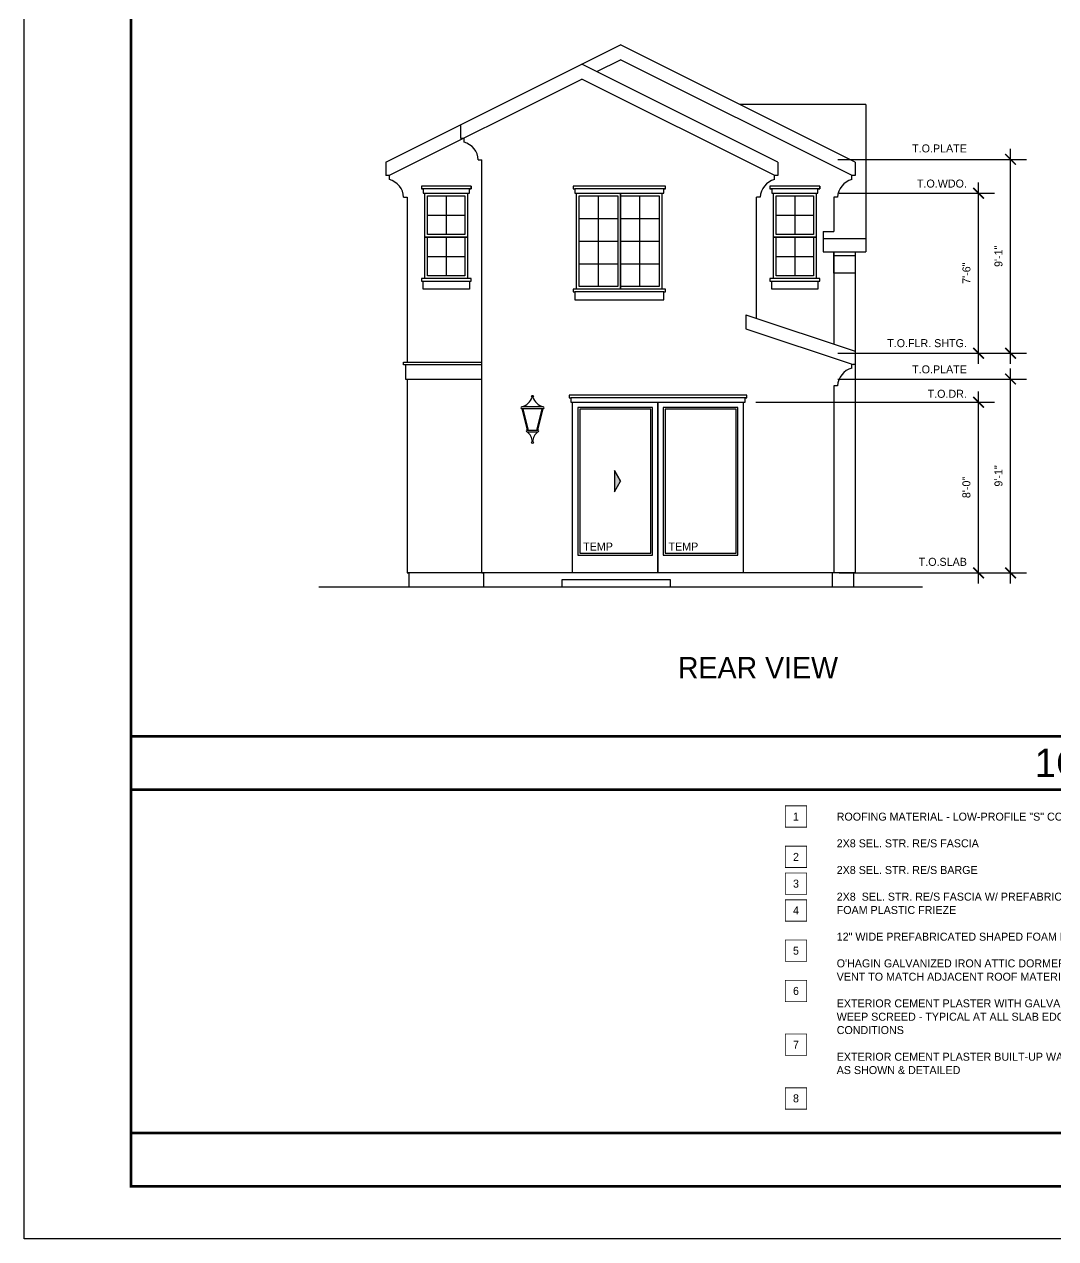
# Model space of a CAD drawing. Extents: x -5023 to 1783, y -1938 to 0.
# Drawn here: x -1728 to -1148, y -1152 to -469 of the extents above; entities that cross this region are included whole.
import ezdxf

# ---------------------------------------------------------------- set-up
doc = ezdxf.new("R2010")
doc.units = 0
doc.header["$LTSCALE"] = 48
doc.header["$MEASUREMENT"] = 0
doc.header["$PDMODE"] = 3
doc.header["$PDSIZE"] = -2
doc.layers.get('0').update_dxf_attribs({"linetype": 'CONTINUOUS'})
doc.layers.get('DEFPOINTS').update_dxf_attribs({"linetype": 'CONTINUOUS'})
for name, color, linetype in [('1EL-7', 7, 'CONTINUOUS'), ('A-DIMS', 3, 'CONTINUOUS'), ('A-ELEV-WDO', 161, 'CONTINUOUS'), ('A-ELEVATION', 7, 'CONTINUOUS'), ('A-EXT ELEV', 7, 'CONTINUOUS'), ('A-EXT ELEV CORBELS', 3, 'CONTINUOUS'), ('A-EXT ELEV DR-WDO', 240, 'CONTINUOUS'), ('A-EXT ELEV TRIM', 42, 'CONTINUOUS'), ('A-SYM-TEXT', 3, 'CONTINUOUS'), ('A-SYMTEXT', 2, 'CONTINUOUS'), ('A-TEXT', 3, 'CONTINUOUS'), ('EL-BASE', 1, 'CONTINUOUS')]:
    doc.layers.add(name, color=color, linetype=linetype)
doc.layers.add('24X36TB', color=7, linetype='CONTINUOUS', lineweight=30)
doc.styles.get("Standard").update_dxf_attribs({"font": 'ERASMD.TTF', "height": 4.5})
doc.dimstyles.new('ARCHITECTURE', dxfattribs={"dimscale": 48, "dimtxt": 0.18, "dimasz": 0.125, "dimexe": 0.1875, "dimexo": 0.0625, "dimgap": 0.09375, "dimtad": 1, "dimdec": 4, "dimzin": 3, "dimdsep": 46, "dimlunit": 4, "dimtxsty": 'Standard', "dimblk1": 'ARCHTICK', "dimblk2": 'ARCHTICK', "dimsah": 1, "dimcen": 0.09375, "dimdle": 0.125, "dimclrd": 1, "dimclre": 1, "dimclrt": 3, "dimadec": 0, "dimazin": 0, "dimtfac": 1, "dimtdec": 4, "dimtofl": 0, "dimtmove": 2, "dimatfit": 3, "dimldrblk": 'ARCHTICK', "dimfxl": 1, "dimfrac": 2, "dimtolj": 1, "dimtzin": 0, "dimarcsym": 0})

# ---------------------------------------------------------------- blocks, each defined once
blk = doc.blocks.new('A$C06A91398')
at = {"layer": '24X36TB'}
blk.add_lwpolyline([(-1115.88, 1085.14), (612.12, 1085.14), (612.12, -66.86), (-1115.88, -66.86)], close=True, dxfattribs=at)
at = {"layer": '24X36TB', "const_width": 1.5}
blk.add_lwpolyline([(420.62, -37.36), (420.62, 1055.64), (-1055.88, 1055.64), (-1055.88, -37.36)], close=True, dxfattribs=at)
blk = doc.blocks.new('window_direction')
at = {"layer": 'A-SYMTEXT'}
blk.add_hatch(color=256, dxfattribs=at).paths.add_polyline_path([(6, 0), (0, 3.32), (-6, 0)])
at = {"layer": 'A-SYMTEXT', "color": 7}
blk.add_line((-6, 0), (0, 3.32), dxfattribs=at)
at = {"layer": 'A-SYMTEXT'}
blk.add_lwpolyline([(0, 3.32), (-6, 0), (6, 0)], close=True, dxfattribs=at)
blk = doc.blocks.new('_ARCHTICK')
at = {"color": 0, "linetype": 'ByBlock', "const_width": 0.15}
blk.add_lwpolyline([(-0.5, -0.5), (0.5, 0.5)], dxfattribs=at)
blk = doc.blocks.new('*D90')
at = {"layer": 'A-DIMS', "color": 1, "lineweight": -2}
for p, q in [((-1270.56, -668.53), (-1164.38, -668.53)), ((-1173.38, -783.5), (-1173.38, -662.53)), ((-1269.69, -777.5), (-1164.38, -777.5))]:
    blk.add_line(p, q, dxfattribs=at)
at = {"layer": 'DEFPOINTS', "color": 0}
for p in [(-1273.56, -668.53), (-1173.38, -668.53), (-1272.69, -777.5)]:
    blk.add_point(p, dxfattribs=at)
at = {"layer": 'A-DIMS', "color": 1, "lineweight": -2, "xscale": 6, "yscale": 6, "zscale": 6}
for p, rotation in [((-1173.38, -668.53), 90), ((-1173.38, -777.5), 270)]:
    blk.add_blockref('_ARCHTICK', p, dxfattribs=dict(at, rotation=rotation))
at = {"layer": 'A-DIMS', "color": 3, "insert": (-1180.17, -723.02), "char_height": 4.5, "attachment_point": 5, "rotation": 90}
blk.add_mtext('\\A1;9\'-1"', dxfattribs=at)
blk = doc.blocks.new('*D91')
at = {"layer": 'A-DIMS', "color": 1, "lineweight": -2}
for p, q in [((-1173.38, -660), (-1173.38, -539)), ((-1270.56, -545), (-1164.38, -545)), ((-1270.56, -654), (-1164.38, -654))]:
    blk.add_line(p, q, dxfattribs=at)
at = {"layer": 'DEFPOINTS', "color": 0}
for p in [(-1273.56, -545), (-1173.38, -545), (-1273.56, -654)]:
    blk.add_point(p, dxfattribs=at)
at = {"layer": 'A-DIMS', "color": 1, "lineweight": -2, "xscale": 6, "yscale": 6, "zscale": 6}
for p, rotation in [((-1173.38, -545), 90), ((-1173.38, -654), 270)]:
    blk.add_blockref('_ARCHTICK', p, dxfattribs=dict(at, rotation=rotation))
at = {"layer": 'A-DIMS', "color": 3, "insert": (-1180.17, -599.5), "char_height": 4.5, "attachment_point": 5, "rotation": 90}
blk.add_mtext('\\A1;9\'-1"', dxfattribs=at)
blk = doc.blocks.new('*D92')
at = {"layer": 'A-DIMS', "color": 1, "lineweight": -2}
for p, q in [((-1191.38, -783.5), (-1191.38, -675.5)), ((-1316.69, -681.5), (-1182.38, -681.5)), ((-1269.69, -777.5), (-1182.38, -777.5))]:
    blk.add_line(p, q, dxfattribs=at)
at = {"layer": 'DEFPOINTS', "color": 0}
for p in [(-1319.69, -681.5), (-1191.38, -681.5), (-1272.69, -777.5)]:
    blk.add_point(p, dxfattribs=at)
at = {"layer": 'A-DIMS', "color": 1, "lineweight": -2, "xscale": 6, "yscale": 6, "zscale": 6}
for p, rotation in [((-1191.38, -681.5), 90), ((-1191.38, -777.5), 270)]:
    blk.add_blockref('_ARCHTICK', p, dxfattribs=dict(at, rotation=rotation))
at = {"layer": 'A-DIMS', "color": 3, "insert": (-1198.2, -729.5), "char_height": 4.5, "attachment_point": 5, "rotation": 90}
blk.add_mtext('\\A1;8\'-0"', dxfattribs=at)
blk = doc.blocks.new('*D93')
at = {"layer": 'A-DIMS', "color": 1, "lineweight": -2}
for p, q in [((-1191.38, -660), (-1191.38, -558)), ((-1269.69, -564), (-1182.38, -564)), ((-1269.69, -654), (-1182.38, -654))]:
    blk.add_line(p, q, dxfattribs=at)
at = {"layer": 'DEFPOINTS', "color": 0}
for p in [(-1272.69, -564), (-1191.38, -564), (-1272.69, -654)]:
    blk.add_point(p, dxfattribs=at)
at = {"layer": 'A-DIMS', "color": 1, "lineweight": -2, "xscale": 6, "yscale": 6, "zscale": 6}
for p, rotation in [((-1191.38, -564), 90), ((-1191.38, -654), 270)]:
    blk.add_blockref('_ARCHTICK', p, dxfattribs=dict(at, rotation=rotation))
at = {"layer": 'A-DIMS', "color": 3, "insert": (-1198.17, -609), "char_height": 4.5, "attachment_point": 5, "rotation": 90}
blk.add_mtext('\\A1;7\'-6"', dxfattribs=at)

msp = doc.modelspace()

# ---------------------------------------------------------------- linework, layer by layer
at = {"layer": '1EL-7'}
for p, q in [((-1472.68578, -545.28899), (-1470.68623, -545.28899)), ((-1514.68578, -566.28899), (-1512.68623, -566.28899)), ((-1314.18669, -566.28899), (-1316.18623, -566.28899)), ((-1270.68669, -566.28899), (-1272.68623, -566.28899)), ((-1270.68669, -672.34348), (-1272.68623, -672.34348))]:
    msp.add_line(p, q, dxfattribs=at)
at = {"layer": '24X36TB', "const_width": 1.5}
for points in [[(-1668, -869.5), (-1074, -869.5), (-191.5, -869.5)], [(-1668, -899.5), (-1074, -899.5), (-191.5, -899.5)], [(-1668, -1092.5), (-1074, -1092.5), (-191.5, -1092.5)]]:
    msp.add_lwpolyline(points, dxfattribs=at)
at = {"layer": 'A-ELEV-WDO'}
for points in [[(-1419.68623, -681.5), (-1371.68623, -681.5), (-1371.68623, -777.5), (-1419.68623, -777.5)], [(-1371.68623, -681.5), (-1323.68623, -681.5), (-1323.68623, -777.5), (-1371.68623, -777.5)], [(-1374.68623, -684.5), (-1416.68623, -684.5), (-1416.68623, -767.5), (-1374.68623, -767.5)], [(-1375.68623, -685.5), (-1415.68623, -685.5), (-1415.68623, -766.5), (-1375.68623, -766.5)], [(-1326.68623, -684.5), (-1368.68623, -684.5), (-1368.68623, -767.5), (-1326.68623, -767.5)], [(-1327.68623, -685.5), (-1367.68623, -685.5), (-1367.68623, -766.5), (-1327.68623, -766.5)]]:
    msp.add_lwpolyline(points, close=True, dxfattribs=at)
at = {"layer": 'A-ELEVATION'}
for p, q in [((-1364.56972, -781.5), (-1425.69809, -781.5)), ((-1364.56972, -785.5), (-1364.56972, -781.5))]:
    msp.add_line(p, q, dxfattribs=at)
at = {"layer": 'A-ELEVATION', "ltscale": 48}
msp.add_line((-1425.69809, -781.5), (-1425.69809, -785.5), dxfattribs=at)
at = {"layer": 'A-EXT ELEV'}
for p, q in [((-1524.68623, -546.52786), (-1392.68623, -480.52786)), ((-1260.68623, -546.52786), (-1392.68623, -480.52786)), ((-1304.18623, -546.52786), (-1414.43623, -491.40286)), ((-1406.05098, -495.59549), (-1392.68623, -488.91312)), ((-1262.45674, -554.02786), (-1392.68623, -488.91312)), ((-1522.68578, -553.91289), (-1414.43623, -499.78812)), ((-1305.95674, -554.02786), (-1414.43623, -499.78812)), ((-1254.68623, -514.125), (-1325.49196, -514.125)), ((-1254.68623, -514.125), (-1254.68623, -597)), ((-1482.68623, -525.52786), (-1482.68623, -533.02786)), ((-1482.68623, -533.02786), (-1480.91572, -533.02786)), ((-1480.68578, -535.28899), (-1480.68578, -532.91289)), ((-1470.68623, -777.5), (-1470.68623, -545.28899)), ((-1524.68623, -546.52786), (-1524.68623, -554.02786)), ((-1304.18623, -546.52786), (-1304.18623, -554.02786)), ((-1260.68623, -546.52786), (-1260.68623, -554.02786)), ((-1522.91572, -554.02786), (-1524.68623, -554.02786)), ((-1522.68578, -556.28899), (-1522.68578, -553.91289)), ((-1306.18669, -556.28899), (-1306.18669, -553.91289)), ((-1304.18623, -554.02786), (-1305.95674, -554.02786)), ((-1262.68669, -556.28899), (-1262.68669, -553.91289)), ((-1260.68623, -554.02786), (-1262.45674, -554.02786)), ((-1512.68623, -566.28899), (-1512.68623, -659)), ((-1316.18623, -634.34211), (-1316.18623, -566.28899)), ((-1272.68623, -566.28899), (-1272.68623, -585.49863)), ((-1278.68623, -585.49863), (-1278.68623, -597)), ((-1278.68623, -585.49863), (-1272.68623, -585.49863)), ((-1278.68623, -589.5), (-1254.68623, -589.5)), ((-1278.68623, -597), (-1254.68623, -597)), ((-1272.68623, -597), (-1272.68623, -648.84211)), ((-1260.68623, -597), (-1260.68623, -777.5)), ((-1322.18623, -632.34348), (-1322.18623, -640.24917)), ((-1322.18623, -632.34348), (-1260.68623, -652.84348)), ((-1322.18623, -640.24917), (-1261.90332, -660.34348)), ((-1260.68623, -652.84348), (-1260.68623, -660.34348)), ((-1262.68669, -662.34348), (-1262.68669, -660.08236)), ((-1260.68623, -660.34348), (-1261.90332, -660.34348)), ((-1512.68623, -668.5), (-1512.68623, -777.5)), ((-1272.68623, -672.34348), (-1272.68623, -777.5)), ((-1260.68623, -777.5), (-1512.68623, -777.5)), ((-1512.68623, -777.5), (-1511.68623, -777.5)), ((-1511.68623, -777.5), (-1511.68623, -785.5)), ((-1470.68623, -777.5), (-1469.68623, -777.5)), ((-1469.68623, -777.5), (-1469.68623, -785.5)), ((-1272.68623, -777.5), (-1273.68213, -777.59054)), ((-1273.68213, -777.59054), (-1273.68213, -785.5)), ((-1260.68623, -777.5), (-1261.68213, -777.59054)), ((-1261.68213, -777.59054), (-1261.68213, -785.5)), ((-1222.87256, -785.5), (-1562.38423, -785.5))]:
    msp.add_line(p, q, dxfattribs=at)
for centre, start, end in [((-1483.73483, -545.92823), 3.31116534, 74.00845117), ((-1525.73483, -566.92823), 3.31116534, 74.00845117), ((-1303.13763, -566.92823), 105.99154883, 176.68883466), ((-1259.63763, -566.92823), 105.99154883, 176.68883466), ((-1259.63763, -672.98273), 105.99154883, 176.68883466)]:
    msp.add_arc(centre, 11.06753, start, end, dxfattribs=at)
at = {"layer": 'A-EXT ELEV CORBELS'}
msp.add_lwpolyline([(-1272.68623, -599), (-1272.68623, -597), (-1260.68623, -597), (-1260.68623, -609), (-1272.68623, -609), (-1272.68623, -599), (-1260.68623, -599)], dxfattribs=at)
at = {"layer": 'A-EXT ELEV DR-WDO'}
for p, q in [((-1490.68623, -565.5), (-1490.68623, -587.25)), ((-1405.06123, -616.5), (-1405.06123, -565.5)), ((-1392.68623, -564), (-1392.68623, -618)), ((-1381.81123, -616.5), (-1381.81123, -565.5)), ((-1294.68623, -565.5), (-1294.68623, -587.25)), ((-1501.18623, -576.375), (-1480.18623, -576.375)), ((-1415.93623, -578.25), (-1394.18623, -578.25)), ((-1392.68623, -578.25), (-1370.93623, -578.25)), ((-1305.18623, -576.375), (-1284.18623, -576.375)), ((-1478.68623, -588.75), (-1502.68623, -588.75)), ((-1490.68623, -588.75), (-1490.68623, -610.5)), ((-1415.93623, -591), (-1394.18623, -591)), ((-1392.68623, -591), (-1370.93623, -591)), ((-1282.68623, -588.75), (-1306.68623, -588.75)), ((-1294.68623, -588.75), (-1294.68623, -610.5)), ((-1501.18623, -599.625), (-1480.18623, -599.625)), ((-1305.18623, -599.625), (-1284.18623, -599.625)), ((-1415.93623, -603.78659), (-1394.18623, -603.78659)), ((-1392.68623, -603.78659), (-1370.93623, -603.78659))]:
    msp.add_line(p, q, dxfattribs=at)
for points in [[(-1502.68623, -564), (-1478.68623, -564), (-1478.68623, -588.75), (-1502.68623, -588.75)], [(-1502.68623, -564), (-1478.68623, -564), (-1478.68623, -612), (-1502.68623, -612)], [(-1501.18623, -565.5), (-1480.18623, -565.5), (-1480.18623, -587.25), (-1501.18623, -587.25)], [(-1417.43623, -618), (-1417.43623, -564), (-1392.68623, -564), (-1392.68623, -618)], [(-1417.43623, -618), (-1417.43623, -564), (-1369.43623, -564), (-1369.43623, -618)], [(-1415.93623, -616.5), (-1415.93623, -565.5), (-1394.18623, -565.5), (-1394.18623, -616.5)], [(-1392.68623, -618), (-1392.68623, -564), (-1369.43623, -564), (-1369.43623, -618)], [(-1392.68623, -616.5), (-1392.68623, -565.5), (-1370.93623, -565.5), (-1370.93623, -616.5)], [(-1306.68623, -564), (-1282.68623, -564), (-1282.68623, -588.75), (-1306.68623, -588.75)], [(-1306.68623, -564), (-1282.68623, -564), (-1282.68623, -612), (-1306.68623, -612)], [(-1305.18623, -565.5), (-1284.18623, -565.5), (-1284.18623, -587.25), (-1305.18623, -587.25)], [(-1502.68623, -588.75), (-1478.68623, -588.75), (-1478.68623, -612), (-1502.68623, -612)], [(-1501.18623, -588.75), (-1480.18623, -588.75), (-1480.18623, -610.5), (-1501.18623, -610.5)], [(-1306.68623, -588.75), (-1282.68623, -588.75), (-1282.68623, -612), (-1306.68623, -612)], [(-1305.18623, -588.75), (-1284.18623, -588.75), (-1284.18623, -610.5), (-1305.18623, -610.5)]]:
    msp.add_lwpolyline(points, close=True, dxfattribs=at)
at = {"layer": 'A-EXT ELEV TRIM'}
for points in [[(-1476.68623, -560), (-1504.68623, -560), (-1504.68623, -561.5), (-1503.68623, -561.5), (-1503.68623, -564), (-1477.68623, -564), (-1477.68623, -561.5), (-1476.68623, -561.5), (-1476.68623, -560), (-1476.68623, -561.5), (-1504.68623, -561.5)], [(-1368.43623, -561.5), (-1367.43623, -561.5), (-1367.43623, -560), (-1419.43623, -560), (-1419.43623, -561.5), (-1418.43623, -561.5), (-1418.43623, -564), (-1368.43623, -564), (-1368.43623, -561.5), (-1367.43623, -561.5), (-1418.43623, -561.5)], [(-1280.68623, -560), (-1308.68623, -560), (-1308.68623, -561.5), (-1307.68623, -561.5), (-1307.68623, -564), (-1281.68623, -564), (-1281.68623, -561.5), (-1280.68623, -561.5), (-1280.68623, -560), (-1280.68623, -561.5), (-1308.68623, -561.5)], [(-1477.68623, -613.5), (-1476.68623, -613.5), (-1476.68623, -612), (-1504.68623, -612), (-1504.68623, -613.5), (-1477.68623, -613.5), (-1477.68623, -618), (-1503.68623, -618), (-1503.68623, -613.5)], [(-1281.68623, -613.5), (-1280.68623, -613.5), (-1280.68623, -612), (-1308.68623, -612), (-1308.68623, -613.5), (-1281.68623, -613.5), (-1281.68623, -618), (-1307.68623, -618), (-1307.68623, -613.5)], [(-1368.43623, -619.5), (-1367.43623, -619.5), (-1367.43623, -618), (-1419.43623, -618), (-1419.43623, -619.5), (-1418.43623, -619.5), (-1418.43623, -624), (-1368.43623, -624), (-1368.43623, -619.5), (-1418.43623, -619.5)], [(-1513.68623, -660.5), (-1514.68623, -660.5), (-1514.68623, -659), (-1470.68623, -659)], [(-1470.68623, -660.5), (-1513.68623, -660.5), (-1513.68623, -668.5), (-1470.68623, -668.5)], [(-1322.68623, -679), (-1321.68623, -679), (-1321.68623, -677.5), (-1421.68623, -677.5), (-1421.68623, -679), (-1420.68623, -679), (-1420.68623, -681.5), (-1322.68623, -681.5), (-1322.68623, -679), (-1321.68623, -679), (-1420.68623, -679)]]:
    msp.add_lwpolyline(points, dxfattribs=at)
at = {"layer": 'A-SYMTEXT', "const_width": 0.5}
for points in [[(-1300.0631, -920.59641), (-1288.0631, -920.59641), (-1288.0631, -908.59641), (-1300.0631, -908.59641)], [(-1300.0631, -943.26028), (-1288.0631, -943.26028), (-1288.0631, -931.26028), (-1300.0631, -931.26028)], [(-1300.0631, -958.33203), (-1288.0631, -958.33203), (-1288.0631, -946.33203), (-1300.0631, -946.33203)], [(-1300.0631, -973.37354), (-1288.0631, -973.37354), (-1288.0631, -961.37354), (-1300.0631, -961.37354)], [(-1300.0631, -996.02728), (-1288.0631, -996.02728), (-1288.0631, -984.02728), (-1300.0631, -984.02728)], [(-1300.0631, -1018.67973), (-1288.0631, -1018.67973), (-1288.0631, -1006.67973), (-1300.0631, -1006.67973)], [(-1300.0631, -1048.87109), (-1288.0631, -1048.87109), (-1288.0631, -1036.87109), (-1300.0631, -1036.87109)], [(-1300.0631, -1079.08721), (-1288.0631, -1079.08721), (-1288.0631, -1067.08721), (-1300.0631, -1067.08721)]]:
    msp.add_lwpolyline(points, close=True, dxfattribs=at)
at = {"layer": 'EL-BASE'}
for p, q in [((-1436.22118, -684.20024), (-1448.22118, -684.20024)), ((-1436.22118, -685.20024), (-1448.22118, -685.20024)), ((-1448.22118, -685.20024), (-1445.22118, -697.20024)), ((-1439.22118, -697.20024), (-1436.22118, -685.20024)), ((-1445.22118, -697.20024), (-1439.22118, -697.20024)), ((-1445.22118, -698.20024), (-1439.22118, -698.20024))]:
    msp.add_line(p, q, dxfattribs=at)
at = {"layer": 'EL-BASE', "color": 1}
for p, q in [((-1447.70579, -685.20024), (-1444.70579, -697.20024)), ((-1439.73657, -697.20024), (-1436.73657, -685.20024))]:
    msp.add_line(p, q, dxfattribs=at)
at = {"layer": 'EL-BASE'}
for centre in [(-1442.22118, -678.20024), (-1442.22118, -704.20024)]:
    msp.add_circle(centre, 0.5, dxfattribs=at)
for centre, radius, start, end in [((-1451.01095, -675.41047), 9.22187, 287.60882409, 339.28427827), ((-1433.43141, -675.41047), 9.22187, 200.71572173, 252.39117591), ((-1448.22118, -684.70024), 0.5, 90, 270), ((-1436.22118, -684.70024), 0.5, 270, 90), ((-1445.22118, -697.70024), 0.5, 90, 270), ((-1449.72679, -704.20305), 7.50561, 3.83899589, 53.10867381), ((-1434.71557, -704.20305), 7.50561, 126.89132619, 176.16100411), ((-1439.22118, -697.70024), 0.5, 270, 90), ((-1439.22118, -697.70024), 0.5, 270, 90)]:
    msp.add_arc(centre, radius, start, end, dxfattribs=at)

# ---------------------------------------------------------------- block references
at = {"layer": 'A-DIMS'}
msp.add_blockref('A$C06A91398', (-612.11644, -1085.14447), dxfattribs=at)
at = {"layer": 'A-SYMTEXT', "rotation": 270}
msp.add_blockref('window_direction', (-1396.03081, -726), dxfattribs=at)

# ---------------------------------------------------------------- texts
at = {"layer": 'A-SYM-TEXT', "char_height": 4.5, "attachment_point": 1}
for insert in [(-1413.73659, -760.47586), (-1365.73659, -760.47586)]:
    msp.add_mtext_dynamic_manual_height_columns('TEMP', width=17.0893908, gutter_width=22.5, heights=[0], dxfattribs=dict(at, insert=insert))
at = {"layer": 'A-SYMTEXT', "color": 3, "char_height": 4.5, "width": 3.8571429, "attachment_point": 5}
for s, insert in [('1', (-1294.0631, -914.59641)), ('2', (-1294.0631, -937.26028)), ('3', (-1294.0631, -952.33203)), ('4', (-1294.0631, -967.37354)), ('5', (-1294.0631, -990.02728)), ('6', (-1294.0631, -1012.67973)), ('7', (-1294.0631, -1042.87109)), ('8', (-1294.0631, -1073.08721))]:
    msp.add_mtext(s, dxfattribs=dict(at, insert=insert))
at = {"layer": 'A-TEXT'}
for s, insert, char_height, width, attachment_point in [('T.O.PLATE', (-1197.95733, -536.57095), 4.5, 31.0252747, 3), ('T.O.WDO.', (-1197.95733, -556.34026), 4.5, 31.0252747, 3), ('T.O.FLR. SHTG.', (-1197.95733, -646.09026), 4.5, 44.2054945, 3), ('T.O.PLATE', (-1197.95733, -660.84026), 4.5, 31.0252747, 3), ('T.O.DR.', (-1197.95733, -674.56359), 4.5, 31.0252747, 3), ('T.O.SLAB', (-1197.95733, -769.07358), 4.5, 27.2934066, 3), ('REAR VIEW', (-1270.42245, -824.86192), 12, 220.7703689, 3), ('1C-ALT EXTERIOR ELEVATIONS', (-995.10407, -884.5), 16, 1345.7918518, 5), ('ROOFING MATERIAL - LOW-PROFILE "S" CONCRETE TILES \\P\\P2X8 SEL. STR. RE/S FASCIA \\P\\P2X8 SEL. STR. RE/S BARGE \\P\\P2X8  SEL. STR. RE/S FASCIA W/ PREFABRICATED SHAPED FOAM PLASTIC FRIEZE \\P\\P12" WIDE PREFABRICATED SHAPED FOAM PLASTIC OGEE \\P\\PO\'HAGIN GALVANIZED IRON ATTIC DORMER VENT - PAINT VENT TO MATCH ADJACENT ROOF MATERIAL COLOR \\P\\PEXTERIOR CEMENT PLASTER WITH GALVANIZED IRON WEEP SCREED - TYPICAL AT ALL SLAB EDGE CONDITIONS \\P\\PEXTERIOR CEMENT PLASTER BUILT-UP WAINSCOT BASE AS SHOWN & DETAILED', (-1271.15731, -912.37831), 4.5, 169.6252747, 1)]:
    msp.add_mtext(s, dxfattribs=dict(at, insert=insert, char_height=char_height, width=width, attachment_point=attachment_point))

# ---------------------------------------------------------------- dimensions: what is measured, and where the dimension line sits
at = {"layer": 'A-DIMS', "color": 1}
for base, p1, p2, picture, middle in [((-1173.37966, -545), (-1273.56123, -654), (-1273.56123, -545), '*D91', (-1180.16593, -599.5)), ((-1191.37966, -564), (-1272.68623, -654), (-1272.68623, -564), '*D93', (-1198.16593, -609)), ((-1173.3796622829, -668.53125), (-1272.6862338186, -777.5), (-1273.5612338186, -668.53125), '*D90', (-1180.1659260191, -723.015625)), ((-1191.37966, -681.5), (-1272.68623, -777.5), (-1319.68601, -681.5), '*D92', (-1198.20219, -729.5))]:
    dim = msp.add_linear_dim(base=base, p1=p1, p2=p2, angle=90, dimstyle='ARCHITECTURE', dxfattribs=at)
    dim.commit()
    dim.dimension.update_dxf_attribs({"geometry": picture, "text_midpoint": middle})

doc.saveas('drawing.dxf')
